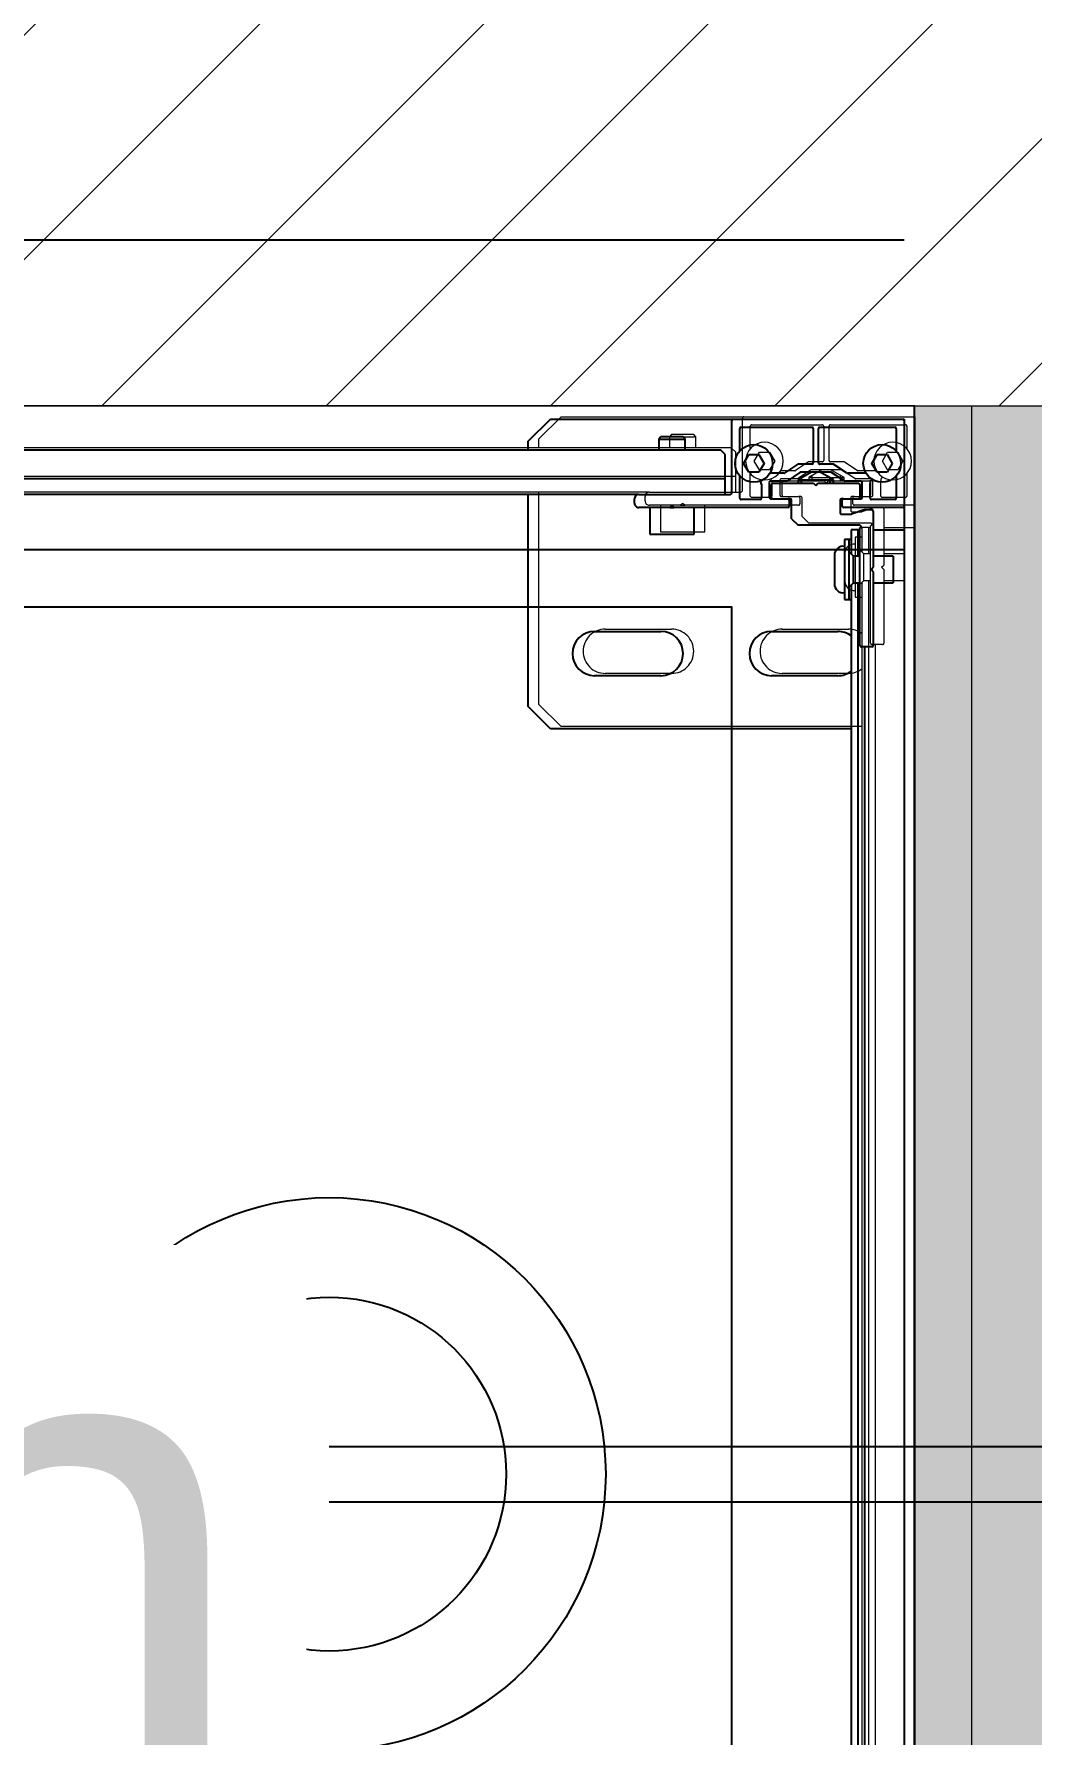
# Model space of a CAD drawing. Header units: centimetres. Extents: x 2666 to 9670, y 1889 to 5633.
# Drawn here: x 4563.05 to 4585.61, y 4595.39 to 4633.84 of the extents above; entities that cross this region are included whole.
import ezdxf

# ---------------------------------------------------------------- set-up
doc = ezdxf.new("R2010")
doc.units = ezdxf.units.CM
doc.header["$LTSCALE"] = 12.7
doc.linetypes.add('prlm_vmc', pattern=[0.282222, 0.141111, -0.141111])
for name, color, linetype, lineweight in [('B aménagement intérieur', 7, 'Continuous', 5), ('B GÈnÈral', 7, 'Continuous', 5), ('B Général', 7, 'Continuous', 5), ('C ANNOTATIONS-prestations', 7, 'Continuous', 5), ('F REMPLISSAGE-vert clair', 7, 'Continuous', 13), ('F REMPLISSAGE-vert clair-1', 7, 'Continuous', 5), ('F REMPLISSAGE-vert foncÈ', 7, 'Continuous', 5), ('F REMPLISSAGE-vert foncé', 7, 'Continuous', 13), ('prlm-ELEC-CFO', 1, 'Continuous', 25)]:
    doc.layers.add(name, color=color, linetype=linetype, lineweight=lineweight)
doc.layers.add('MTI900_Alu', color=252, linetype='Continuous')
doc.layers.add('prlm-CHAUFF', color=4, linetype='Continuous')
doc.styles.add('prlm-elec-cfo', font='comic.ttf', dxfattribs={"height": 12})

# ---------------------------------------------------------------- blocks, each defined once
blk = doc.blocks.new('G 100_80')
at = {"layer": 'B Général', "color": 7, "linetype": 'Continuous', "lineweight": 5, "flags": 128}
blk.add_lwpolyline([(9.5, -45), (9.5, 45), (48.52, 45), (48.52, -45)], close=True, dxfattribs=at)
at = {"layer": 'C ANNOTATIONS-prestations', "lineweight": 5}
for p, q in [((9.5, 44.75), (9.5, 44.72)), ((9.53, 44.75), (9.5, 44.75)), ((9.5, 44.72), (9.5, 42.78)), ((13.37, 44.75), (9.53, 44.75)), ((17.5, 44.75), (13.37, 44.75)), ((13.4, 43.08), (13.4, 44.72)), ((18, 44.25), (17.5, 44.75)), ((9.68, 44.54), (9.68, 44.033)), ((11.41, 44.57), (9.71, 44.57)), ((11.44, 43.76), (11.44, 44.54)), ((11.56, 44.54), (11.56, 43.76)), ((13.19, 44.57), (11.59, 44.57)), ((13.22, 44.033), (13.22, 44.54)), ((14.45, 44.3), (14.5, 44.35)), ((15.05, 44.3), (14.45, 44.3)), ((14.45, 44.05), (14.45, 44.3)), ((14.5, 44.35), (15, 44.35)), ((15, 44.35), (15.05, 44.3)), ((15.05, 44.3), (15.05, 44.05)), ((18, 44.05), (18, 44.25)), ((9.885, 43.95), (9.769, 43.75)), ((10.115, 43.95), (9.885, 43.95)), ((10.231, 43.75), (10.115, 43.95)), ((12.785, 43.95), (12.669, 43.75)), ((13.015, 43.95), (12.785, 43.95)), ((13.131, 43.75), (13.015, 43.95)), ((13.55, 43.95), (13.65, 44.05)), ((13.55, 43.4), (13.55, 43.95)), ((13.65, 44.05), (44.15, 44.05)), ((9.68, 43.467), (9.68, 42.96)), ((9.769, 43.75), (9.885, 43.55)), ((9.885, 43.55), (10.115, 43.55)), ((10.115, 43.55), (10.231, 43.75)), ((10.364, 43.53), (10.786, 43.53)), ((10.803, 43.535), (11.088, 43.725)), ((10.858, 43.355), (11.142, 43.545)), ((11.1, 43.377), (11.4, 43.55)), ((11.105, 43.73), (11.41, 43.73)), ((11.159, 43.55), (11.841, 43.55)), ((11.59, 43.73), (11.904, 43.73)), ((11.6, 43.55), (11.9, 43.377)), ((11.858, 43.545), (12.15, 43.35)), ((11.904, 43.73), (12.197, 43.535)), ((12.214, 43.53), (12.536, 43.53)), ((12.669, 43.75), (12.785, 43.55)), ((12.785, 43.55), (13.015, 43.55)), ((13.015, 43.55), (13.131, 43.75)), ((13.22, 42.96), (13.22, 43.467)), ((10.27, 42.96), (10.27, 43.307)), ((10.45, 42.98), (10.45, 43.32)), ((10.48, 43.35), (10.841, 43.35)), ((10.5, 43.27), (10.5, 42.98)), ((11.45, 43.3), (10.53, 43.3)), ((11.9, 43.377), (11.1, 43.377)), ((11.1, 43.3), (11.1, 43.377)), ((11.177, 43.3), (11.177, 43.421)), ((11.5, 43.25), (11.45, 43.3)), ((11.55, 43.3), (11.5, 43.25)), ((12.47, 43.3), (11.55, 43.3)), ((11.823, 43.3), (11.823, 43.421)), ((11.9, 43.377), (11.9, 43.3)), ((12.15, 43.35), (12.52, 43.35)), ((12.5, 42.98), (12.5, 43.27)), ((12.55, 43.32), (12.55, 42.98)), ((12.73, 43.28), (12.73, 42.96)), ((13.55, 43.05), (13.55, 43.4)), ((13.55, 43.4), (44.25, 43.4)), ((9.5, 42.78), (9.5, 42.25)), ((9.53, 42.75), (10.87, 42.75)), ((9.71, 42.93), (10.24, 42.93)), ((10.23, 42.7), (10.395, 42.7)), ((10.405, 42.699), (10.695, 42.602)), ((10.87, 42.95), (10.48, 42.95)), ((10.87, 42.95), (10.92, 42.95)), ((10.9, 42.78), (10.9, 42.92)), ((10.95, 42.92), (10.95, 42.63)), ((12.05, 42.5), (12.05, 42.92)), ((12.08, 42.95), (12.13, 42.95)), ((12.1, 42.92), (12.1, 42.78)), ((12.52, 42.95), (12.13, 42.95)), ((12.13, 42.75), (14.7, 42.75)), ((12.76, 42.93), (13.19, 42.93)), ((15.5, 43.05), (13.43, 43.05)), ((14.25, 42.15), (14.25, 42.75)), ((14.7, 42.75), (14.729, 42.779)), ((14.8, 42.75), (14.7, 42.75)), ((14.771, 42.779), (14.8, 42.75)), ((14.8, 42.75), (15.5, 42.75)), ((15.25, 42.75), (15.25, 42.15)), ((15.5, 43.05), (42.27, 43.05)), ((15.6, 42.85), (15.6, 42.95)), ((18, 38.25), (18, 43.05)), ((10.2, 42.67), (10.2, 41.4)), ((10.5, 42.35), (11.9, 42.35)), ((10.92, 42.6), (10.705, 42.6)), ((12.05, 42.5), (11.9, 42.35)), ((9.5, 42.25), (9.5, -42.25)), ((10.2, 42.25), (9.5, 42.25)), ((10.5, 39.63), (10.5, 42.29)), ((10.55, 42.25), (10.5, 42.25)), ((10.55, 42.25), (10.55, 41.65)), ((10.55, 42.25), (10.7, 42.25)), ((10.7, 42.25), (10.7, 41.7)), ((10.7, 42.03), (10.75, 42.03)), ((10.75, 42.03), (10.75, 40.67)), ((10.75, 42.03), (10.85, 42.03)), ((10.85, 42.03), (10.85, 40.67)), ((15.25, 42.15), (14.25, 42.15)), ((9.75, 41.65), (9.75, 41.05)), ((9.75, 41.65), (10.2, 41.65)), ((10.5, 41.65), (10.65, 41.65)), ((10.65, 41.65), (10.75, 41.75)), ((10.65, 41.05), (10.65, 41.65)), ((11.08, 41.675), (11.08, 41.025)), ((10.25, 41.35), (10.2, 41.4)), ((10.2, 41.3), (10.25, 41.35)), ((10.2, 41.3), (10.2, 39.63)), ((10.2, 41.05), (9.75, 41.05)), ((10.65, 41.05), (10.5, 41.05)), ((10.55, 41.05), (10.55, -41.05)), ((10.75, 40.95), (10.65, 41.05)), ((10.7, 41), (10.7, -41)), ((10.75, 40.67), (10.7, 40.67)), ((10.85, 40.67), (10.75, 40.67)), ((12.5, 39.95), (11, 39.95)), ((16.5, 39.95), (15, 39.95)), ((10.23, 39.6), (10.47, 39.6)), ((10.4, 39.6), (10.4, -39.6)), ((11, 38.95), (12.5, 38.95)), ((15, 38.95), (16.5, 38.95)), ((17.5, 37.75), (18, 38.25)), ((10.7, 37.75), (17.5, 37.75))]:
    blk.add_line(p, q, dxfattribs=at)
at = {"layer": 'C ANNOTATIONS-prestations', "lineweight": 5, "flags": 128}
for points in [[(9.5, 44.72, -0.198912), (9.509, 44.741, -0.198912), (9.53, 44.75)], [(13.37, 44.75, -0.198912), (13.391, 44.741, -0.198912), (13.4, 44.72)], [(9.68, 44.54, -0.198912), (9.689, 44.561, -0.198912), (9.71, 44.57)], [(11.41, 44.57, -0.198912), (11.431, 44.561, -0.198912), (11.44, 44.54)], [(11.56, 44.54, -0.198912), (11.569, 44.561, -0.198912), (11.59, 44.57)], [(13.19, 44.57, -0.198912), (13.211, 44.561, -0.198912), (13.22, 44.54)], [(9.68, 44.03, -0.01196), (9.68, 44.031, -0.01196), (9.68, 44.033)], [(13.22, 44.033, -0.01196), (13.22, 44.031, -0.01196), (13.22, 44.03)], [(9.68, 43.467, -0.01196), (9.68, 43.469, -0.01196), (9.68, 43.47)], [(10.803, 43.535, -0.073633), (10.795, 43.531, -0.073633), (10.786, 43.53)], [(11.088, 43.725, -0.073633), (11.096, 43.729, -0.073633), (11.105, 43.73)], [(11.142, 43.545, -0.073633), (11.15, 43.549, -0.073633), (11.159, 43.55)], [(11.44, 43.76, -0.198912), (11.431, 43.739, -0.198912), (11.41, 43.73)], [(11.59, 43.73, -0.198912), (11.569, 43.739, -0.198912), (11.56, 43.76)], [(11.841, 43.55, -0.073633), (11.85, 43.549, -0.073633), (11.858, 43.545)], [(12.214, 43.53, -0.073633), (12.205, 43.531, -0.073633), (12.197, 43.535)], [(13.22, 43.47, -0.01196), (13.22, 43.469, -0.01196), (13.22, 43.467)], [(10.225, 43.39, -0.123554), (10.258, 43.354, -0.123554), (10.27, 43.307)], [(10.45, 43.32, -0.198912), (10.459, 43.341, -0.198912), (10.48, 43.35)], [(10.5, 43.27, -0.198912), (10.509, 43.291, -0.198912), (10.53, 43.3)], [(10.858, 43.355, -0.073633), (10.85, 43.351, -0.073633), (10.841, 43.35)], [(12.47, 43.3, -0.198912), (12.491, 43.291, -0.198912), (12.5, 43.27)], [(12.52, 43.35, -0.198912), (12.541, 43.341, -0.198912), (12.55, 43.32)], [(12.73, 43.28, -0.095961), (12.737, 43.318, -0.095961), (12.758, 43.35)], [(13.43, 43.05, -0.198912), (13.409, 43.059, -0.198912), (13.4, 43.08)], [(9.53, 42.75, -0.198912), (9.509, 42.759, -0.198912), (9.5, 42.78)], [(9.71, 42.93, -0.198912), (9.689, 42.939, -0.198912), (9.68, 42.96)], [(10.2, 42.67, -0.198912), (10.209, 42.691, -0.198912), (10.23, 42.7)], [(10.27, 42.96, -0.198912), (10.261, 42.939, -0.198912), (10.24, 42.93)], [(10.395, 42.7, -0.040241), (10.4, 42.7, -0.040241), (10.405, 42.699)], [(10.48, 42.95, -0.198912), (10.459, 42.959, -0.198912), (10.45, 42.98)], [(10.53, 42.95, -0.198912), (10.509, 42.959, -0.198912), (10.5, 42.98)], [(10.87, 42.95, -0.198912), (10.891, 42.941, -0.198912), (10.9, 42.92)], [(10.9, 42.78, -0.198912), (10.891, 42.759, -0.198912), (10.87, 42.75)], [(10.92, 42.95, -0.198912), (10.941, 42.941, -0.198912), (10.95, 42.92)], [(12.05, 42.92, -0.198912), (12.059, 42.941, -0.198912), (12.08, 42.95)], [(12.1, 42.92, -0.198912), (12.109, 42.941, -0.198912), (12.13, 42.95)], [(12.13, 42.75, -0.198912), (12.109, 42.759, -0.198912), (12.1, 42.78)], [(12.5, 42.98, -0.198912), (12.491, 42.959, -0.198912), (12.47, 42.95)], [(12.55, 42.98, -0.198912), (12.541, 42.959, -0.198912), (12.52, 42.95)], [(12.76, 42.93, -0.198912), (12.739, 42.939, -0.198912), (12.73, 42.96)], [(13.22, 42.96, -0.198912), (13.211, 42.939, -0.198912), (13.19, 42.93)], [(14.729, 42.779, -0.198912), (14.75, 42.788, -0.198912), (14.771, 42.779)], [(15.5, 43.05, -0.198912), (15.571, 43.021, -0.198912), (15.6, 42.95)], [(15.6, 42.85, -0.198912), (15.571, 42.779, -0.198912), (15.5, 42.75)], [(10.5, 42.29, -0.414214), (10.47, 42.32, -0.414214), (10.5, 42.35)], [(10.705, 42.6, -0.040241), (10.7, 42.6, -0.040241), (10.695, 42.602)], [(10.95, 42.63, -0.198912), (10.941, 42.609, -0.198912), (10.92, 42.6)], [(10.85, 41.873, -0.218554), (11.01, 41.827, -0.218554), (11.08, 41.675)], [(10.85, 41.874, -0.003145), (10.853, 41.874, -0.003145), (10.855, 41.874)], [(11.08, 41.025, -0.218554), (11.01, 40.873, -0.218554), (10.85, 40.827)], [(10.855, 40.827, -0.003145), (10.853, 40.826, -0.003145), (10.85, 40.826)], [(10.23, 39.6, -0.198912), (10.209, 39.609, -0.198912), (10.2, 39.63)], [(10.5, 39.63, -0.198912), (10.491, 39.609, -0.198912), (10.47, 39.6)], [(10.7, 39.85, -0.080612), (10.842, 39.924, -0.080612), (11, 39.95)], [(12.5, 39.95, -0.414214), (13, 39.45, -0.414214), (12.5, 38.95)], [(15, 38.95, -0.414214), (14.5, 39.45, -0.414214), (15, 39.95)], [(16.5, 39.95, -0.414214), (17, 39.45, -0.414214), (16.5, 38.95)], [(11, 38.95, -0.080612), (10.842, 38.976, -0.080612), (10.7, 39.05)]]:
    blk.add_lwpolyline(points, format="xyb", dxfattribs=at)
at = {"layer": 'C ANNOTATIONS-prestations', "lineweight": 5}
for centre in [(10, 43.75), (12.9, 43.75)]:
    blk.add_circle(centre, 0.425, dxfattribs=at)
blk = doc.blocks.new('xi.thema+')
at = {"layer": 'prlm-CHAUFF', "color": 0}
blk.add_lwpolyline([(-20.9, 0), (-20.9, 34.4), (20.9, 34.4), (20.9, 0)], close=True, dxfattribs=at)
at = {"layer": 'prlm-CHAUFF', "color": 7, "linetype": 'prlm_vmc', "ltscale": 30}
blk.add_lwpolyline([(27.9, 0), (27.9, 34.4)], dxfattribs=at)
at = {"layer": 'prlm-CHAUFF', "color": 0}
for radius in [6.25, 4]:
    blk.add_circle((0, 13), radius, dxfattribs=at)
blk = doc.blocks.new('A n1.MTI900_Alu_390')
at = {"layer": 'MTI900_Alu', "color": 1, "linetype": 'Continuous'}
for p, q in [((-4.475, 0), (-4.472, 0)), ((-4.475, -0.003), (-4.475, 0)), ((-4.472, 0), (-4.278, 0)), ((-4.278, 0), (-4.225, 0)), ((-4.225, 0), (4.225, 0)), ((-4.225, -0.07), (-4.225, 0)), ((-4.475, -0.387), (-4.475, -0.003)), ((-4.457, -0.191), (-4.457, -0.021)), ((-4.454, -0.018), (-4.4033, -0.018)), ((-4.395, -0.0385), (-4.375, -0.0269)), ((-4.395, -0.0615), (-4.395, -0.0385)), ((-4.375, -0.0269), (-4.355, -0.0385)), ((-4.355, -0.0385), (-4.355, -0.0615)), ((-4.3467, -0.018), (-4.296, -0.018)), ((-4.293, -0.021), (-4.293, -0.074)), ((-4.275, -0.003), (-4.275, -0.137)), ((-4.165, -0.025), (-4.105, -0.025)), ((-4.165, -0.025), (-4.165, -0.07)), ((-4.105, -0.07), (-4.105, -0.025)), ((-4.375, -0.0731), (-4.395, -0.0615)), ((-4.355, -0.0615), (-4.375, -0.0731)), ((-4.27, -0.073), (-4.27, -0.0895)), ((-4.267, -0.07), (-4.14, -0.07)), ((-4.135, -0.075), (-4.14, -0.07)), ((-4.13, -0.07), (-4.135, -0.075)), ((-4.13, -0.07), (-3.963, -0.07)), ((-3.96, -0.073), (-3.96, -0.097)), ((-4.353, -0.0864), (-4.353, -0.1286)), ((-4.335, -0.098), (-4.335, -0.1341)), ((-4.298, -0.095), (-4.332, -0.095)), ((-4.296, -0.077), (-4.3306, -0.077)), ((-4.33, -0.195), (-4.33, -0.103)), ((-4.327, -0.1), (-4.298, -0.1)), ((-4.295, -0.137), (-4.295, -0.098)), ((-4.2698, -0.0905), (-4.2602, -0.1195)), ((-4.235, -0.1), (-4.235, -0.24)), ((-3.963, -0.1), (-4.229, -0.1)), ((-4.225, -0.105), (-4.225, -0.1)), ((-4.225, -0.105), (-4.165, -0.105)), ((-4.225, -0.105), (-4.225, -0.12)), ((-4.165, -0.115), (-4.175, -0.125)), ((-4.165, -0.1), (-4.165, -0.115)), ((-4.105, -0.115), (-4.165, -0.115)), ((-4.105, -0.115), (-4.105, -0.1)), ((-4.105, -0.105), (4.105, -0.105)), ((-4.095, -0.125), (-4.105, -0.115)), ((-3.96, -0.09), (3.96, -0.09)), ((-4.3535, -0.1303), (-4.3725, -0.1588)), ((-4.3355, -0.1358), (-4.3545, -0.1642)), ((-4.295, -0.137), (-4.295, -0.142)), ((-4.278, -0.14), (-4.292, -0.14)), ((-4.292, -0.145), (-4.263, -0.145)), ((-4.26, -0.142), (-4.26, -0.1205)), ((-4.225, -0.12), (-4.17, -0.12)), ((-4.203, -0.12), (-4.203, -0.125)), ((-4.203, -0.125), (-4.067, -0.125)), ((-4.203, -0.125), (-4.203, -0.135)), ((-4.203, -0.135), (-4.067, -0.135)), ((-4.1, -0.12), (4.1, -0.12)), ((-4.067, -0.125), (-4.067, -0.12)), ((-4.067, -0.135), (-4.067, -0.125)), ((-3.995, -0.3), (-3.995, -0.15)), ((-3.895, -0.15), (-3.895, -0.3)), ((-3.775, -0.12), (-3.775, -0.8)), ((-4.373, -0.1605), (-4.373, -0.191)), ((-4.3377, -0.16), (-4.355, -0.19)), ((-4.355, -0.1659), (-4.355, -0.2341)), ((-4.33, -0.1677), (-4.3421, -0.1677)), ((-4.3377, -0.24), (-4.3377, -0.16)), ((-4.33, -0.16), (-4.3377, -0.16)), ((-4.1675, -0.158), (-4.1025, -0.158)), ((-4.457, -0.369), (-4.457, -0.209)), ((-4.376, -0.194), (-4.454, -0.194)), ((-4.454, -0.206), (-4.376, -0.206)), ((-4.373, -0.209), (-4.373, -0.2404)), ((-4.355, -0.21), (-4.3377, -0.24)), ((-4.325, -0.2), (-4.33, -0.195)), ((-4.33, -0.205), (-4.325, -0.2)), ((-4.33, -0.297), (-4.33, -0.205)), ((-4.373, -0.2404), (-4.3535, -0.2697)), ((-4.3545, -0.2358), (-4.335, -0.265)), ((-4.33, -0.2323), (-4.3421, -0.2323)), ((-4.3377, -0.24), (-4.33, -0.24)), ((-4.335, -0.265), (-4.335, -0.302)), ((-4.295, -0.258), (-4.295, -0.263)), ((-4.295, -0.302), (-4.295, -0.263)), ((-4.25, -0.255), (-4.292, -0.255)), ((-4.292, -0.26), (-4.278, -0.26)), ((-4.275, -0.263), (-4.275, -0.52)), ((-4.25, -0.255), (-4.235, -0.24)), ((-4.353, -0.2714), (-4.353, -0.3036)), ((-4.332, -0.305), (-4.298, -0.305)), ((-4.298, -0.3), (-4.327, -0.3)), ((-4.395, -0.3285), (-4.375, -0.3169)), ((-4.395, -0.3515), (-4.395, -0.3285)), ((-4.375, -0.3169), (-4.355, -0.3285)), ((-4.355, -0.3285), (-4.355, -0.3515)), ((-4.328, -0.323), (-4.296, -0.323)), ((-4.293, -0.326), (-4.293, -0.369)), ((-4.4033, -0.372), (-4.454, -0.372)), ((-4.375, -0.3631), (-4.395, -0.3515)), ((-4.355, -0.3515), (-4.375, -0.3631)), ((-4.296, -0.372), (-4.3467, -0.372)), ((-4.475, -0.8), (-4.475, -0.387)), ((-4.308, -0.39), (-4.472, -0.39)), ((-4.395, -0.405), (-4.405, -0.415)), ((-4.405, -0.415), (-4.405, -3.465)), ((-4.34, -0.405), (-4.395, -0.405)), ((-4.305, -0.405), (-4.34, -0.405)), ((-4.34, -0.405), (-4.34, -3.475)), ((-4.305, -0.6), (-4.305, -0.393)), ((-4.43, -0.495), (-4.435, -0.5)), ((-4.43, -0.555), (-4.43, -0.495)), ((-4.405, -0.495), (-4.43, -0.495)), ((-4.215, -0.475), (-4.275, -0.475)), ((-4.215, -0.575), (-4.215, -0.475)), ((-4.435, -0.5), (-4.435, -0.55)), ((-4.275, -0.52), (-4.2779, -0.5229)), ((-4.2779, -0.5271), (-4.275, -0.53)), ((-4.275, -0.53), (-4.275, -0.52)), ((-4.275, -0.53), (-4.275, -0.6)), ((-4.435, -0.55), (-4.43, -0.555)), ((-4.43, -0.555), (-4.405, -0.555)), ((-4.275, -0.575), (-4.215, -0.575)), ((-3.995, -0.7), (-3.995, -0.55)), ((-3.895, -0.55), (-3.895, -0.7)), ((-4.305, -0.6), (-4.305, -3.277)), ((-4.285, -0.61), (-4.295, -0.61)), ((-4.425, -0.85), (-4.475, -0.8)), ((-3.775, -0.8), (-3.825, -0.85)), ((-4.405, -0.85), (-4.425, -0.85)), ((-3.825, -0.85), (-4.305, -0.85))]:
    blk.add_line(p, q, dxfattribs=at)
for centre in [(-4.375, -0.05), (-4.375, -0.34)]:
    blk.add_circle(centre, 0.0425, dxfattribs=at)
for centre, radius, start, end in [((-4.472, -0.003), 0.003, 90, 180), ((-4.278, -0.003), 0.003, 0, 90), ((-4.454, -0.021), 0.003, 90, 180), ((-4.4033, -0.021), 0.003, 84.5182, 90), ((-4.3467, -0.021), 0.003, 90, 95.4817), ((-4.296, -0.021), 0.003, 0, 90), ((-4.3306, -0.067), 0.01, 213.6525, 270), ((-4.296, -0.074), 0.003, 270, 0), ((-4.267, -0.073), 0.003, 90, 180), ((-3.963, -0.073), 0.003, 0, 90), ((-4.332, -0.098), 0.003, 90, 180), ((-4.327, -0.103), 0.003, 90, 180), ((-4.298, -0.098), 0.003, 0, 90), ((-4.298, -0.103), 0.003, 0, 90), ((-4.267, -0.0895), 0.003, 180, 198.4349), ((-4.232, -0.1), 0.003, 0, 180), ((-3.963, -0.097), 0.003, 270, 0), ((-4.356, -0.1286), 0.003, 326.3099, 0), ((-4.338, -0.1341), 0.003, 326.3099, 0), ((-4.292, -0.137), 0.003, 180, 270), ((-4.292, -0.142), 0.003, 180, 270), ((-4.278, -0.137), 0.003, 270, 0), ((-4.263, -0.142), 0.003, 270, 0), ((-4.263, -0.1205), 0.003, 0, 18.4349), ((-4.1675, -0.138), 0.02, 171.3731, 270), ((-4.1675, -0.133), 0.02, 185.7392, 187.1808), ((-4.1025, -0.138), 0.02, 270, 8.6269), ((-4.1025, -0.133), 0.02, 352.8192, 354.2608), ((-3.945, -0.15), 0.05, 143.1301, 180), ((-3.945, -0.15), 0.05, 0, 36.8699), ((-4.454, -0.191), 0.003, 180, 270), ((-4.376, -0.191), 0.003, 270, 0), ((-4.37, -0.1605), 0.003, 146.3099, 180), ((-4.352, -0.1659), 0.003, 146.3099, 180), ((-4.454, -0.209), 0.003, 90, 180), ((-4.376, -0.209), 0.003, 0, 90), ((-4.352, -0.2341), 0.003, 180, 213.6901), ((-4.292, -0.258), 0.003, 90, 180), ((-4.292, -0.263), 0.003, 90, 180), ((-4.278, -0.263), 0.003, 0, 90), ((-4.356, -0.2714), 0.003, 0, 33.6901), ((-4.332, -0.302), 0.003, 180, 270), ((-4.327, -0.297), 0.003, 180, 270), ((-4.298, -0.297), 0.003, 270, 0), ((-4.298, -0.302), 0.003, 270, 0), ((-3.945, -0.3), 0.05, 180, 0), ((-4.328, -0.333), 0.01, 90, 133.851), ((-4.296, -0.326), 0.003, 0, 90), ((-4.454, -0.369), 0.003, 180, 270), ((-4.4033, -0.369), 0.003, 270, 275.4818), ((-4.3467, -0.369), 0.003, 264.5182, 270), ((-4.296, -0.369), 0.003, 270, 0), ((-4.472, -0.387), 0.003, 180, 270), ((-4.308, -0.393), 0.003, 0, 90), ((-4.2758, -0.525), 0.003, 135, 225), ((-3.945, -0.55), 0.05, 0, 180), ((-4.295, -0.6), 0.01, 180, 270), ((-4.285, -0.6), 0.01, 270, 0), ((-3.945, -0.7), 0.05, 180, 0)]:
    blk.add_arc(centre, radius, start, end, dxfattribs=at)
blk = doc.blocks.new('xi.uta-yzen-g')
at = {"layer": 'prlm-CHAUFF', "ltscale": 50}
blk.add_lwpolyline([(-40.5, 20.62), (-40.5, 3.9), (40.5, 3.9), (40.5, 20.62)], close=True, dxfattribs=at)

msp = doc.modelspace()

# ---------------------------------------------------------------- hatches: boundary and pattern name
at = {"layer": 'B GÈnÈral', "linetype": 'Continuous', "lineweight": 5}
h = msp.add_hatch(dxfattribs=at)
h.set_pattern_fill('50_BETON', style=0, pattern_type=2)
h.set_pattern_definition([(45, (0, 0), (2.4253472, -2.6458333), [])])
h.paths.add_polyline_path([(4641.965, 4625.438), (4641.965, 4643.438), (4452.965, 4643.438), (4432.965, 4625.438)])
at = {"layer": 'B GÈnÈral', "linetype": 'Continuous', "lineweight": 0, "true_color": 0xc0dcc0}
msp.add_hatch(color=9, dxfattribs=at).paths.add_polyline_path([(4584.253, 4533.138), (4588.653, 4533.138), (4589.953, 4534.438), (4589.953, 4625.438), (4582.953, 4625.438), (4582.953, 4534.438)])

# ---------------------------------------------------------------- linework, layer by layer
at = {"layer": 'B Général', "color": 7, "linetype": 'Continuous', "lineweight": 18}
msp.add_line((4432.965, 4625.438), (4641.965, 4625.438), dxfattribs=at)
at = {"layer": 'B Général', "color": 7, "linetype": 'Continuous', "lineweight": 5}
msp.add_line((4432.965, 4625.438), (4641.965, 4625.438), dxfattribs=at)
at = {"layer": 'B Général', "color": 98, "linetype": 'Continuous', "lineweight": 13, "true_color": 0x004400}
msp.add_line((4582.953, 4534.438), (4582.953, 4625.438), dxfattribs=at)
at = {"layer": 'F REMPLISSAGE-vert clair'}
msp.add_line((4584.253, 4533.138), (4584.253, 4625.438), dxfattribs=at)
at = {"layer": 'F REMPLISSAGE-vert clair-1', "color": 9, "linetype": 'Continuous', "true_color": 0xc0dcc0}
msp.add_solid([(4584.253, 4625.438), (4584.253, 4533.138), (4588.653, 4625.438), (4588.653, 4533.138)], dxfattribs=at)
at = {"layer": 'F REMPLISSAGE-vert foncÈ', "color": 54, "linetype": 'Continuous', "true_color": 0x99aa00}
msp.add_solid([(4582.953, 4625.438), (4582.953, 4534.438), (4584.253, 4625.438), (4584.253, 4533.138)], dxfattribs=at)
at = {"layer": 'F REMPLISSAGE-vert foncé', "color": 98, "linetype": 'Continuous', "lineweight": 13, "true_color": 0x004400}
msp.add_line((4582.953, 4534.438), (4582.953, 4625.438), dxfattribs=at)
at = {"layer": 'F REMPLISSAGE-vert foncé'}
msp.add_line((4584.253, 4533.138), (4584.253, 4625.438), dxfattribs=at)
at = {"layer": 'prlm-CHAUFF', "ltscale": 50}
for p, q in [((4569.725, 4601.911), (4601.012, 4601.911)), ((4569.725, 4600.661), (4601.012, 4600.661))]:
    msp.add_line(p, q, dxfattribs=at)

# ---------------------------------------------------------------- block references
at = {"layer": 'B aménagement intérieur', "color": 7, "xscale": -1}
msp.add_blockref('G 100_80', (4592.465, 4580.438), dxfattribs=at)
at = {"layer": 'prlm-CHAUFF'}
for name, p, rotation in [('xi.thema+', (4582.725, 4601.286), 89.99981004266105), ('xi.uta-yzen-g', (4582.725, 4580.386), 89.99999999846041)]:
    msp.add_blockref(name, p, dxfattribs=dict(at, rotation=rotation))
at = {"layer": 'prlm-CHAUFF', "xscale": 9.999999999999975, "yscale": 9.999999999999975, "zscale": 9.999999999999975, "rotation": 269.9998846602292}
msp.add_blockref('A n1.MTI900_Alu_390', (4582.725, 4580.386), dxfattribs=at)

# ---------------------------------------------------------------- next in the draw order: texts
at = {"layer": 'prlm-ELEC-CFO', "lineweight": 20, "insert": (4559.536, 4599.182), "char_height": 12, "attachment_point": 5, "line_spacing_factor": 0.8, "style": 'prlm-elec-cfo', "bg_fill": 3, "box_fill_scale": 1.1, "bg_fill_color": 256, "bg_fill_transparency": 0}
msp.add_mtext('ch', dxfattribs=at)

doc.saveas('drawing.dxf')
